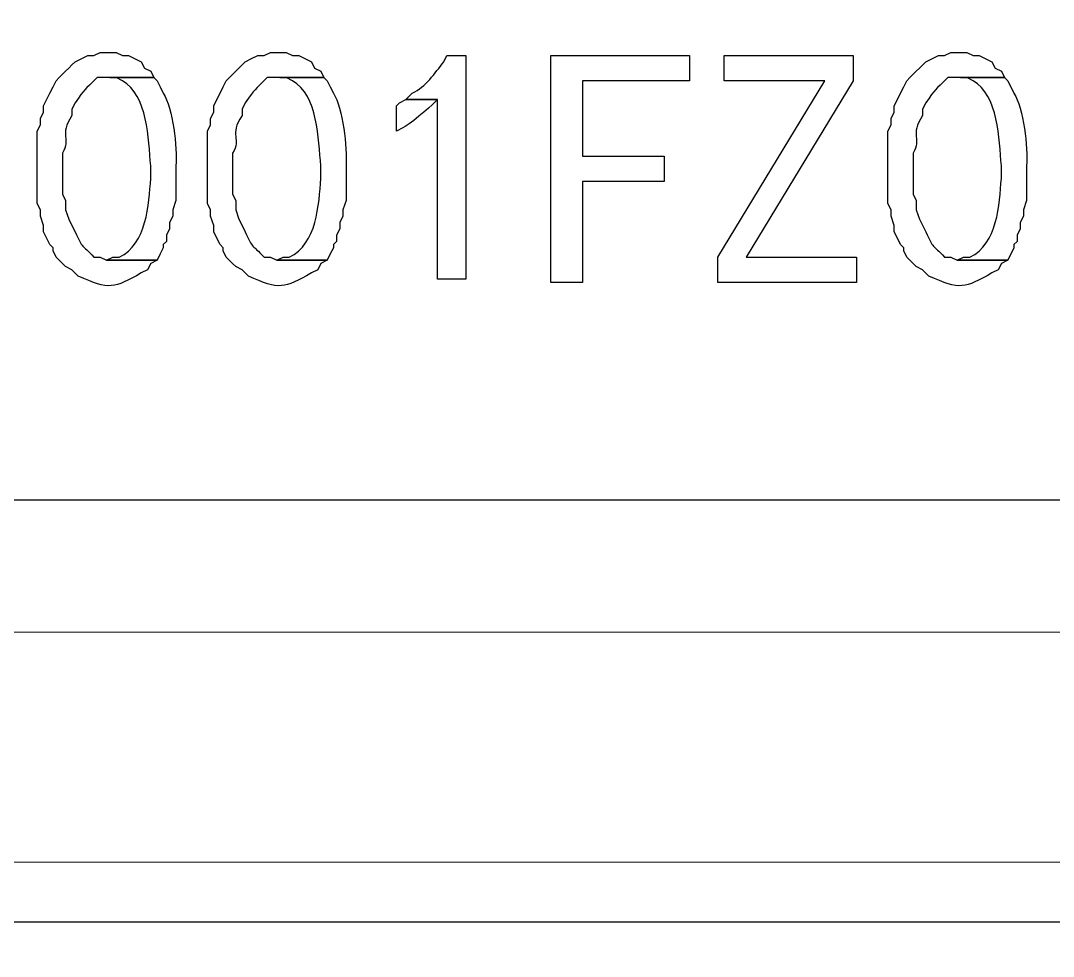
# Model space of a CAD drawing. Header units: centimetres. Extents: x -20.7 to 20.7, y -14.5 to 14.5.
# Drawn here: x -12.527 to -11.833, y 2.439 to 3.068 of the extents above; entities that cross this region are included whole.
import ezdxf

# ---------------------------------------------------------------- set-up
doc = ezdxf.new("R2010")
doc.units = ezdxf.units.CM
doc.header["$MEASUREMENT"] = 0
doc.layers.add('layer 1', color=7, linetype='Continuous')

msp = doc.modelspace()

# ---------------------------------------------------------------- linework, layer by layer
at = {"layer": 'layer 1', "lineweight": 9}
msp.add_open_spline([(19.88612, 13.89874), (19.88612, 13.89874), (-20.11465, 13.89874), (-20.11465, 13.89874), (-20.11465, 13.89874), (-20.11465, 13.89874), (-20.11465, -13.80208), (-20.11465, -13.80208)], degree=3, knots=[0, 0, 0, 0, 0.333333, 0.333333, 0.333333, 0.333333, 1, 1, 1, 1], dxfattribs=at)
at = {"layer": 'layer 1', "lineweight": 20}
msp.add_open_spline([(-8.55553, 0.01129), (-8.55553, 0.01129), (-8.57247, 0.51082), (-8.57247, 0.51082), (-8.57247, 0.51082), (-8.57247, 0.51082), (-12.1708, 0.51082), (-12.1708, 0.51082), (-12.1708, 0.51082), (-12.1708, 0.51082), (-12.1835, 0.01129), (-12.1835, 0.01129), (-12.1835, 0.01129), (-12.1835, 0.01129), (-14.84415, 0.01129), (-14.84415, 0.01129), (-14.84415, 0.01129), (-14.84415, 0.01129), (-14.88225, 2.36079), (-14.88225, 2.36079), (-14.88225, 2.36079), (-14.88225, 2.36079), (-14.86955, 3.21169), (-14.86955, 3.21169), (-14.86955, 3.21169), (-14.86955, 3.21169), (-13.83238, 3.21169), (-13.83238, 3.21169), (-13.83238, 3.21169), (-13.83238, 3.21169), (-13.78793, 5.86176), (-13.78793, 5.86176), (-13.78793, 5.86176), (-13.78793, 5.86176), (-12.63223, 5.86176), (-12.63223, 5.86176), (-12.63223, 5.86176), (-12.63223, 5.86176), (-12.6026, 7.76252), (-12.6026, 7.76252), (-12.6026, 7.76252), (-12.6026, 7.76252), (-8.16395, 7.76252), (-8.16395, 7.76252), (-8.16395, 7.76252), (-8.16395, 7.76252), (-8.1322, 5.86176), (-8.1322, 5.86176), (-8.1322, 5.86176), (-8.1322, 5.86176), (-6.97862, 5.86176), (-6.97862, 5.86176), (-6.97862, 5.86176), (-6.97862, 5.86176), (-6.93417, 3.21169), (-6.93417, 3.21169), (-6.93417, 3.21169), (-6.93417, 3.21169), (-5.897, 3.21169), (-5.897, 3.21169), (-5.897, 3.21169), (-5.897, 3.21169), (-5.88218, 2.36079), (-5.88218, 2.36079), (-5.88218, 2.36079), (-5.88218, 2.36079), (-5.9224, 0.01129), (-5.9224, 0.01129), (-5.9224, 0.01129), (-5.9224, 0.01129), (-8.55553, 0.01129), (-8.55553, 0.01129)], degree=3, knots=[0, 0, 0, 0, 0.052632, 0.052632, 0.052632, 0.052632, 0.105263, 0.105263, 0.105263, 0.105263, 0.157895, 0.157895, 0.157895, 0.157895, 0.210526, 0.210526, 0.210526, 0.210526, 0.263158, 0.263158, 0.263158, 0.263158, 0.315789, 0.315789, 0.315789, 0.315789, 0.368421, 0.368421, 0.368421, 0.368421, 0.421053, 0.421053, 0.421053, 0.421053, 0.473684, 0.473684, 0.473684, 0.473684, 0.526316, 0.526316, 0.526316, 0.526316, 0.578947, 0.578947, 0.578947, 0.578947, 0.631579, 0.631579, 0.631579, 0.631579, 0.684211, 0.684211, 0.684211, 0.684211, 0.736842, 0.736842, 0.736842, 0.736842, 0.789474, 0.789474, 0.789474, 0.789474, 0.842105, 0.842105, 0.842105, 0.842105, 0.894737, 0.894737, 0.894737, 0.894737, 1, 1, 1, 1], dxfattribs=at)
at = {"layer": 'layer 1', "lineweight": 25}
for points in [[(-13.18257, 5.63951), (-13.18257, 5.63951), (-7.58398, 5.63951), (-7.58398, 5.63951), (-7.58398, 5.63951), (-7.58398, 5.63951), (-7.58398, 2.46239), (-7.58398, 2.46239)], [(-7.66653, 4.10069), (-7.66653, 4.10069), (-13.10002, 4.10069), (-13.10002, 4.10069), (-13.10002, 4.10069), (-13.10002, 4.10069), (-13.10002, 2.74602), (-13.10002, 2.74602)]]:
    msp.add_open_spline(points, degree=3, knots=[0, 0, 0, 0, 0.333333, 0.333333, 0.333333, 0.333333, 1, 1, 1, 1], dxfattribs=at)
at = {"layer": 'layer 1'}
for points, knots in [([(-12.46713, 3.04659), (-12.46713, 3.04659), (-12.47348, 3.04659), (-12.47348, 3.04659), (-12.47348, 3.04659), (-12.47348, 3.04659), (-12.47772, 3.04447), (-12.47772, 3.04447), (-12.47772, 3.04447), (-12.47772, 3.04447), (-12.48195, 3.04447), (-12.48195, 3.04447), (-12.48195, 3.04447), (-12.48195, 3.04447), (-12.49042, 3.04024), (-12.49042, 3.04024), (-12.49042, 3.04024), (-12.49042, 3.04024), (-12.49253, 3.03812), (-12.49253, 3.03812), (-12.49253, 3.03812), (-12.49253, 3.03812), (-12.49465, 3.03601), (-12.49465, 3.03601), (-12.49465, 3.03601), (-12.49465, 3.03601), (-12.49677, 3.03389), (-12.49677, 3.03389), (-12.49677, 3.03389), (-12.49677, 3.03389), (-12.501, 3.02966), (-12.501, 3.02966), (-12.501, 3.02966), (-12.501, 3.02966), (-12.50312, 3.02754), (-12.50312, 3.02754), (-12.50312, 3.02754), (-12.50312, 3.02754), (-12.50523, 3.02331), (-12.50523, 3.02331), (-12.50523, 3.02331), (-12.50523, 3.02331), (-12.50735, 3.01907), (-12.50735, 3.01907), (-12.50735, 3.01907), (-12.50735, 3.01907), (-12.51158, 3.01061), (-12.51158, 3.01061), (-12.51158, 3.01061), (-12.51158, 3.01061), (-12.51158, 3.00637), (-12.51158, 3.00637), (-12.51158, 3.00637), (-12.51158, 3.00637), (-12.5137, 3.00214), (-12.5137, 3.00214), (-12.5137, 3.00214), (-12.5137, 3.00214), (-12.5137, 2.99791), (-12.5137, 2.99791), (-12.5137, 2.99791), (-12.5137, 2.99791), (-12.51582, 2.99367), (-12.51582, 2.99367), (-12.51582, 2.99367), (-12.51582, 2.99367), (-12.51582, 2.94499), (-12.51582, 2.94499), (-12.51582, 2.94499), (-12.51582, 2.94499), (-12.5137, 2.94076), (-12.5137, 2.94076), (-12.5137, 2.94076), (-12.5137, 2.94076), (-12.5137, 2.93652), (-12.5137, 2.93652), (-12.5137, 2.93652), (-12.5137, 2.93652), (-12.51158, 2.93017), (-12.51158, 2.93017), (-12.51158, 2.93017), (-12.51158, 2.93017), (-12.51158, 2.92594), (-12.51158, 2.92594), (-12.51158, 2.92594), (-12.51158, 2.92594), (-12.50735, 2.91747), (-12.50735, 2.91747), (-12.50735, 2.91747), (-12.50735, 2.91747), (-12.50523, 2.91536), (-12.50523, 2.91536), (-12.50523, 2.91536), (-12.50523, 2.91536), (-12.50523, 2.91324), (-12.50523, 2.91324), (-12.50523, 2.91324), (-12.50523, 2.91324), (-12.50312, 2.90901), (-12.50312, 2.90901), (-12.50312, 2.90901), (-12.50312, 2.90901), (-12.49888, 2.90477), (-12.49888, 2.90477), (-12.49888, 2.90477), (-12.49888, 2.90477), (-12.49677, 2.90266), (-12.49677, 2.90266), (-12.49677, 2.90266), (-12.49677, 2.90266), (-12.49253, 2.90054), (-12.49253, 2.90054), (-12.49253, 2.90054), (-12.49253, 2.90054), (-12.4883, 2.89631), (-12.4883, 2.89631), (-12.4883, 2.89631), (-12.4672, 2.88678), (-12.46445, 2.88791), (-12.44597, 2.89842), (-12.44597, 2.89842), (-12.44597, 2.89842), (-12.44173, 2.90054), (-12.44173, 2.90054), (-12.44173, 2.90054), (-12.44173, 2.90054), (-12.43962, 2.90477), (-12.43962, 2.90477), (-12.43962, 2.90477), (-12.43962, 2.90477), (-12.43538, 2.90689), (-12.43538, 2.90689), (-12.43538, 2.90689), (-12.43538, 2.90689), (-12.46925, 2.90689), (-12.46925, 2.90689), (-12.46925, 2.90689), (-12.46925, 2.90689), (-12.47348, 2.90901), (-12.47348, 2.90901), (-12.47348, 2.90901), (-12.47348, 2.90901), (-12.47772, 2.90901), (-12.47772, 2.90901), (-12.47772, 2.90901), (-12.48625, 2.91807), (-12.48495, 2.91409), (-12.49042, 2.92594), (-12.49042, 2.92594), (-12.49042, 2.92594), (-12.49253, 2.93017), (-12.49253, 2.93017), (-12.49253, 2.93017), (-12.49253, 2.93017), (-12.49465, 2.93441), (-12.49465, 2.93441), (-12.49465, 2.93441), (-12.49465, 2.93441), (-12.49677, 2.94076), (-12.49677, 2.94076), (-12.49677, 2.94076), (-12.49677, 2.94076), (-12.49677, 2.94711), (-12.49677, 2.94711), (-12.49677, 2.94711), (-12.49677, 2.94711), (-12.49888, 2.95134), (-12.49888, 2.95134), (-12.49888, 2.95134), (-12.49888, 2.95134), (-12.49888, 2.97886), (-12.49888, 2.97886), (-12.49888, 2.97886), (-12.49278, 2.98873), (-12.5016, 2.99036), (-12.49253, 3.00426), (-12.49253, 3.00426), (-12.49253, 3.00426), (-12.49253, 3.00849), (-12.49253, 3.00849), (-12.49253, 3.00849), (-12.49253, 3.00849), (-12.49042, 3.01272), (-12.49042, 3.01272), (-12.49042, 3.01272), (-12.4835, 3.02242), (-12.48467, 3.02073), (-12.4756, 3.02966), (-12.4756, 3.02966), (-12.4756, 3.02966), (-12.4375, 3.02966), (-12.4375, 3.02966), (-12.4375, 3.02966), (-12.4375, 3.02966), (-12.43962, 3.03389), (-12.43962, 3.03389), (-12.43962, 3.03389), (-12.43962, 3.03389), (-12.44385, 3.03601), (-12.44385, 3.03601), (-12.44385, 3.03601), (-12.44385, 3.03601), (-12.44597, 3.04024), (-12.44597, 3.04024), (-12.44597, 3.04024), (-12.44597, 3.04024), (-12.45443, 3.04447), (-12.45443, 3.04447), (-12.45443, 3.04447), (-12.45443, 3.04447), (-12.45867, 3.04447), (-12.45867, 3.04447), (-12.45867, 3.04447), (-12.45867, 3.04447), (-12.4629, 3.04659), (-12.4629, 3.04659), (-12.4629, 3.04659), (-12.4629, 3.04659), (-12.46713, 3.04659), (-12.46713, 3.04659)], [0, 0, 0, 0, 0.017857, 0.017857, 0.017857, 0.017857, 0.035714, 0.035714, 0.035714, 0.035714, 0.053571, 0.053571, 0.053571, 0.053571, 0.071429, 0.071429, 0.071429, 0.071429, 0.089286, 0.089286, 0.089286, 0.089286, 0.107143, 0.107143, 0.107143, 0.107143, 0.125, 0.125, 0.125, 0.125, 0.142857, 0.142857, 0.142857, 0.142857, 0.160714, 0.160714, 0.160714, 0.160714, 0.178571, 0.178571, 0.178571, 0.178571, 0.196429, 0.196429, 0.196429, 0.196429, 0.214286, 0.214286, 0.214286, 0.214286, 0.232143, 0.232143, 0.232143, 0.232143, 0.25, 0.25, 0.25, 0.25, 0.267857, 0.267857, 0.267857, 0.267857, 0.285714, 0.285714, 0.285714, 0.285714, 0.303571, 0.303571, 0.303571, 0.303571, 0.321429, 0.321429, 0.321429, 0.321429, 0.339286, 0.339286, 0.339286, 0.339286, 0.357143, 0.357143, 0.357143, 0.357143, 0.375, 0.375, 0.375, 0.375, 0.392857, 0.392857, 0.392857, 0.392857, 0.410714, 0.410714, 0.410714, 0.410714, 0.428571, 0.428571, 0.428571, 0.428571, 0.446429, 0.446429, 0.446429, 0.446429, 0.464286, 0.464286, 0.464286, 0.464286, 0.482143, 0.482143, 0.482143, 0.482143, 0.5, 0.5, 0.5, 0.5, 0.517857, 0.517857, 0.517857, 0.517857, 0.535714, 0.535714, 0.535714, 0.535714, 0.553571, 0.553571, 0.553571, 0.553571, 0.571429, 0.571429, 0.571429, 0.571429, 0.589286, 0.589286, 0.589286, 0.589286, 0.607143, 0.607143, 0.607143, 0.607143, 0.625, 0.625, 0.625, 0.625, 0.642857, 0.642857, 0.642857, 0.642857, 0.660714, 0.660714, 0.660714, 0.660714, 0.678571, 0.678571, 0.678571, 0.678571, 0.696429, 0.696429, 0.696429, 0.696429, 0.714286, 0.714286, 0.714286, 0.714286, 0.732143, 0.732143, 0.732143, 0.732143, 0.75, 0.75, 0.75, 0.75, 0.767857, 0.767857, 0.767857, 0.767857, 0.785714, 0.785714, 0.785714, 0.785714, 0.803571, 0.803571, 0.803571, 0.803571, 0.821429, 0.821429, 0.821429, 0.821429, 0.839286, 0.839286, 0.839286, 0.839286, 0.857143, 0.857143, 0.857143, 0.857143, 0.875, 0.875, 0.875, 0.875, 0.892857, 0.892857, 0.892857, 0.892857, 0.910714, 0.910714, 0.910714, 0.910714, 0.928571, 0.928571, 0.928571, 0.928571, 0.946429, 0.946429, 0.946429, 0.946429, 0.964286, 0.964286, 0.964286, 0.964286, 1, 1, 1, 1]), ([(-12.35283, 3.04659), (-12.35283, 3.04659), (-12.35918, 3.04659), (-12.35918, 3.04659), (-12.35918, 3.04659), (-12.35918, 3.04659), (-12.36342, 3.04447), (-12.36342, 3.04447), (-12.36342, 3.04447), (-12.36342, 3.04447), (-12.36765, 3.04447), (-12.36765, 3.04447), (-12.36765, 3.04447), (-12.36765, 3.04447), (-12.37188, 3.04236), (-12.37188, 3.04236), (-12.37188, 3.04236), (-12.37188, 3.04236), (-12.37612, 3.04024), (-12.37612, 3.04024), (-12.37612, 3.04024), (-12.37612, 3.04024), (-12.37823, 3.03812), (-12.37823, 3.03812), (-12.37823, 3.03812), (-12.37823, 3.03812), (-12.38035, 3.03601), (-12.38035, 3.03601), (-12.38035, 3.03601), (-12.38035, 3.03601), (-12.38247, 3.03389), (-12.38247, 3.03389), (-12.38247, 3.03389), (-12.38247, 3.03389), (-12.3867, 3.02966), (-12.3867, 3.02966), (-12.3867, 3.02966), (-12.3867, 3.02966), (-12.38882, 3.02754), (-12.38882, 3.02754), (-12.38882, 3.02754), (-12.38882, 3.02754), (-12.39093, 3.02331), (-12.39093, 3.02331), (-12.39093, 3.02331), (-12.39093, 3.02331), (-12.39305, 3.01907), (-12.39305, 3.01907), (-12.39305, 3.01907), (-12.39305, 3.01907), (-12.39517, 3.01484), (-12.39517, 3.01484), (-12.39517, 3.01484), (-12.39517, 3.01484), (-12.39728, 3.01061), (-12.39728, 3.01061), (-12.39728, 3.01061), (-12.39728, 3.01061), (-12.39728, 3.00637), (-12.39728, 3.00637), (-12.39728, 3.00637), (-12.39728, 3.00637), (-12.3994, 3.00214), (-12.3994, 3.00214), (-12.3994, 3.00214), (-12.3994, 3.00214), (-12.3994, 2.99791), (-12.3994, 2.99791), (-12.3994, 2.99791), (-12.3994, 2.99791), (-12.40152, 2.99367), (-12.40152, 2.99367), (-12.40152, 2.99367), (-12.40152, 2.99367), (-12.40152, 2.94499), (-12.40152, 2.94499), (-12.40152, 2.94499), (-12.40152, 2.94499), (-12.3994, 2.94076), (-12.3994, 2.94076), (-12.3994, 2.94076), (-12.3994, 2.94076), (-12.3994, 2.93652), (-12.3994, 2.93652), (-12.3994, 2.93652), (-12.3994, 2.93652), (-12.39728, 2.93017), (-12.39728, 2.93017), (-12.39728, 2.93017), (-12.39728, 2.93017), (-12.39728, 2.92594), (-12.39728, 2.92594), (-12.39728, 2.92594), (-12.39728, 2.92594), (-12.39517, 2.92171), (-12.39517, 2.92171), (-12.39517, 2.92171), (-12.39517, 2.92171), (-12.39305, 2.91747), (-12.39305, 2.91747), (-12.39305, 2.91747), (-12.39305, 2.91747), (-12.39093, 2.91536), (-12.39093, 2.91536), (-12.39093, 2.91536), (-12.39093, 2.91536), (-12.39093, 2.91324), (-12.39093, 2.91324), (-12.39093, 2.91324), (-12.39093, 2.91324), (-12.38882, 2.90901), (-12.38882, 2.90901), (-12.38882, 2.90901), (-12.38882, 2.90901), (-12.38458, 2.90477), (-12.38458, 2.90477), (-12.38458, 2.90477), (-12.38458, 2.90477), (-12.38247, 2.90266), (-12.38247, 2.90266), (-12.38247, 2.90266), (-12.38247, 2.90266), (-12.37823, 2.90054), (-12.37823, 2.90054), (-12.37823, 2.90054), (-12.37823, 2.90054), (-12.374, 2.89631), (-12.374, 2.89631), (-12.374, 2.89631), (-12.3529, 2.88678), (-12.35015, 2.88791), (-12.33167, 2.89842), (-12.33167, 2.89842), (-12.33167, 2.89842), (-12.32743, 2.90054), (-12.32743, 2.90054), (-12.32743, 2.90054), (-12.32743, 2.90054), (-12.32532, 2.90477), (-12.32532, 2.90477), (-12.32532, 2.90477), (-12.32532, 2.90477), (-12.32108, 2.90689), (-12.32108, 2.90689), (-12.32108, 2.90689), (-12.32108, 2.90689), (-12.35495, 2.90689), (-12.35495, 2.90689), (-12.35495, 2.90689), (-12.35495, 2.90689), (-12.35918, 2.90901), (-12.35918, 2.90901), (-12.35918, 2.90901), (-12.35918, 2.90901), (-12.36342, 2.90901), (-12.36342, 2.90901), (-12.36342, 2.90901), (-12.37195, 2.91804), (-12.37065, 2.91409), (-12.37612, 2.92594), (-12.37612, 2.92594), (-12.37612, 2.92594), (-12.37823, 2.93017), (-12.37823, 2.93017), (-12.37823, 2.93017), (-12.37823, 2.93017), (-12.38035, 2.93441), (-12.38035, 2.93441), (-12.38035, 2.93441), (-12.38035, 2.93441), (-12.38247, 2.94076), (-12.38247, 2.94076), (-12.38247, 2.94076), (-12.38247, 2.94076), (-12.38247, 2.94711), (-12.38247, 2.94711), (-12.38247, 2.94711), (-12.38247, 2.94711), (-12.38458, 2.95134), (-12.38458, 2.95134), (-12.38458, 2.95134), (-12.38458, 2.95134), (-12.38458, 2.97886), (-12.38458, 2.97886), (-12.38458, 2.97886), (-12.37848, 2.98873), (-12.3873, 2.99036), (-12.37823, 3.00426), (-12.37823, 3.00426), (-12.37823, 3.00426), (-12.37823, 3.00849), (-12.37823, 3.00849), (-12.37823, 3.00849), (-12.37823, 3.00849), (-12.37612, 3.01272), (-12.37612, 3.01272), (-12.37612, 3.01272), (-12.3692, 3.02242), (-12.37037, 3.02073), (-12.3613, 3.02966), (-12.3613, 3.02966), (-12.3613, 3.02966), (-12.3232, 3.02966), (-12.3232, 3.02966), (-12.3232, 3.02966), (-12.3232, 3.02966), (-12.32532, 3.03389), (-12.32532, 3.03389), (-12.32532, 3.03389), (-12.32532, 3.03389), (-12.32955, 3.03601), (-12.32955, 3.03601), (-12.32955, 3.03601), (-12.32955, 3.03601), (-12.33167, 3.04024), (-12.33167, 3.04024), (-12.33167, 3.04024), (-12.33167, 3.04024), (-12.34013, 3.04447), (-12.34013, 3.04447), (-12.34013, 3.04447), (-12.34013, 3.04447), (-12.34437, 3.04447), (-12.34437, 3.04447), (-12.34437, 3.04447), (-12.34437, 3.04447), (-12.3486, 3.04659), (-12.3486, 3.04659), (-12.3486, 3.04659), (-12.3486, 3.04659), (-12.35283, 3.04659), (-12.35283, 3.04659)], [0, 0, 0, 0, 0.016949, 0.016949, 0.016949, 0.016949, 0.033898, 0.033898, 0.033898, 0.033898, 0.050847, 0.050847, 0.050847, 0.050847, 0.067797, 0.067797, 0.067797, 0.067797, 0.084746, 0.084746, 0.084746, 0.084746, 0.101695, 0.101695, 0.101695, 0.101695, 0.118644, 0.118644, 0.118644, 0.118644, 0.135593, 0.135593, 0.135593, 0.135593, 0.152542, 0.152542, 0.152542, 0.152542, 0.169492, 0.169492, 0.169492, 0.169492, 0.186441, 0.186441, 0.186441, 0.186441, 0.20339, 0.20339, 0.20339, 0.20339, 0.220339, 0.220339, 0.220339, 0.220339, 0.237288, 0.237288, 0.237288, 0.237288, 0.254237, 0.254237, 0.254237, 0.254237, 0.271186, 0.271186, 0.271186, 0.271186, 0.288136, 0.288136, 0.288136, 0.288136, 0.305085, 0.305085, 0.305085, 0.305085, 0.322034, 0.322034, 0.322034, 0.322034, 0.338983, 0.338983, 0.338983, 0.338983, 0.355932, 0.355932, 0.355932, 0.355932, 0.372881, 0.372881, 0.372881, 0.372881, 0.389831, 0.389831, 0.389831, 0.389831, 0.40678, 0.40678, 0.40678, 0.40678, 0.423729, 0.423729, 0.423729, 0.423729, 0.440678, 0.440678, 0.440678, 0.440678, 0.457627, 0.457627, 0.457627, 0.457627, 0.474576, 0.474576, 0.474576, 0.474576, 0.491525, 0.491525, 0.491525, 0.491525, 0.508475, 0.508475, 0.508475, 0.508475, 0.525424, 0.525424, 0.525424, 0.525424, 0.542373, 0.542373, 0.542373, 0.542373, 0.559322, 0.559322, 0.559322, 0.559322, 0.576271, 0.576271, 0.576271, 0.576271, 0.59322, 0.59322, 0.59322, 0.59322, 0.610169, 0.610169, 0.610169, 0.610169, 0.627119, 0.627119, 0.627119, 0.627119, 0.644068, 0.644068, 0.644068, 0.644068, 0.661017, 0.661017, 0.661017, 0.661017, 0.677966, 0.677966, 0.677966, 0.677966, 0.694915, 0.694915, 0.694915, 0.694915, 0.711864, 0.711864, 0.711864, 0.711864, 0.728814, 0.728814, 0.728814, 0.728814, 0.745763, 0.745763, 0.745763, 0.745763, 0.762712, 0.762712, 0.762712, 0.762712, 0.779661, 0.779661, 0.779661, 0.779661, 0.79661, 0.79661, 0.79661, 0.79661, 0.813559, 0.813559, 0.813559, 0.813559, 0.830508, 0.830508, 0.830508, 0.830508, 0.847458, 0.847458, 0.847458, 0.847458, 0.864407, 0.864407, 0.864407, 0.864407, 0.881356, 0.881356, 0.881356, 0.881356, 0.898305, 0.898305, 0.898305, 0.898305, 0.915254, 0.915254, 0.915254, 0.915254, 0.932203, 0.932203, 0.932203, 0.932203, 0.949153, 0.949153, 0.949153, 0.949153, 0.966102, 0.966102, 0.966102, 0.966102, 1, 1, 1, 1]), ([(-11.89563, 3.04659), (-11.89563, 3.04659), (-11.90198, 3.04659), (-11.90198, 3.04659), (-11.90198, 3.04659), (-11.90198, 3.04659), (-11.90622, 3.04447), (-11.90622, 3.04447), (-11.90622, 3.04447), (-11.90622, 3.04447), (-11.91045, 3.04447), (-11.91045, 3.04447), (-11.91045, 3.04447), (-11.91045, 3.04447), (-11.91892, 3.04024), (-11.91892, 3.04024), (-11.91892, 3.04024), (-11.91892, 3.04024), (-11.9295, 3.02966), (-11.9295, 3.02966), (-11.9295, 3.02966), (-11.9295, 3.02966), (-11.93162, 3.02754), (-11.93162, 3.02754), (-11.93162, 3.02754), (-11.93162, 3.02754), (-11.93373, 3.02331), (-11.93373, 3.02331), (-11.93373, 3.02331), (-11.93373, 3.02331), (-11.93585, 3.01907), (-11.93585, 3.01907), (-11.93585, 3.01907), (-11.93585, 3.01907), (-11.93797, 3.01484), (-11.93797, 3.01484), (-11.93797, 3.01484), (-11.93797, 3.01484), (-11.94008, 3.01061), (-11.94008, 3.01061), (-11.94008, 3.01061), (-11.94008, 3.01061), (-11.94008, 3.00637), (-11.94008, 3.00637), (-11.94008, 3.00637), (-11.94008, 3.00637), (-11.9422, 3.00214), (-11.9422, 3.00214), (-11.9422, 3.00214), (-11.9422, 3.00214), (-11.9422, 2.99791), (-11.9422, 2.99791), (-11.9422, 2.99791), (-11.9422, 2.99791), (-11.94432, 2.99367), (-11.94432, 2.99367), (-11.94432, 2.99367), (-11.94432, 2.99367), (-11.94432, 2.94499), (-11.94432, 2.94499), (-11.94432, 2.94499), (-11.94432, 2.94499), (-11.9422, 2.94076), (-11.9422, 2.94076), (-11.9422, 2.94076), (-11.9422, 2.94076), (-11.9422, 2.93652), (-11.9422, 2.93652), (-11.9422, 2.93652), (-11.9422, 2.93652), (-11.94008, 2.93017), (-11.94008, 2.93017), (-11.94008, 2.93017), (-11.94008, 2.93017), (-11.94008, 2.92594), (-11.94008, 2.92594), (-11.94008, 2.92594), (-11.94008, 2.92594), (-11.93797, 2.92171), (-11.93797, 2.92171), (-11.93797, 2.92171), (-11.93797, 2.92171), (-11.93585, 2.91747), (-11.93585, 2.91747), (-11.93585, 2.91747), (-11.93585, 2.91747), (-11.93373, 2.91536), (-11.93373, 2.91536), (-11.93373, 2.91536), (-11.93373, 2.91536), (-11.93373, 2.91324), (-11.93373, 2.91324), (-11.93373, 2.91324), (-11.93373, 2.91324), (-11.93162, 2.90901), (-11.93162, 2.90901), (-11.93162, 2.90901), (-11.93162, 2.90901), (-11.92738, 2.90477), (-11.92738, 2.90477), (-11.92738, 2.90477), (-11.92738, 2.90477), (-11.92527, 2.90266), (-11.92527, 2.90266), (-11.92527, 2.90266), (-11.92527, 2.90266), (-11.92103, 2.90054), (-11.92103, 2.90054), (-11.92103, 2.90054), (-11.92103, 2.90054), (-11.9168, 2.89631), (-11.9168, 2.89631), (-11.9168, 2.89631), (-11.8957, 2.88678), (-11.89295, 2.88791), (-11.87447, 2.89842), (-11.87447, 2.89842), (-11.87447, 2.89842), (-11.87023, 2.90054), (-11.87023, 2.90054), (-11.87023, 2.90054), (-11.87023, 2.90054), (-11.86812, 2.90477), (-11.86812, 2.90477), (-11.86812, 2.90477), (-11.86812, 2.90477), (-11.86388, 2.90689), (-11.86388, 2.90689), (-11.86388, 2.90689), (-11.86388, 2.90689), (-11.89775, 2.90689), (-11.89775, 2.90689), (-11.89775, 2.90689), (-11.89775, 2.90689), (-11.90198, 2.90901), (-11.90198, 2.90901), (-11.90198, 2.90901), (-11.90198, 2.90901), (-11.90622, 2.90901), (-11.90622, 2.90901), (-11.90622, 2.90901), (-11.91475, 2.91804), (-11.91345, 2.91412), (-11.91892, 2.92594), (-11.91892, 2.92594), (-11.91892, 2.92594), (-11.92315, 2.93441), (-11.92315, 2.93441), (-11.92315, 2.93441), (-11.92315, 2.93441), (-11.92527, 2.94076), (-11.92527, 2.94076), (-11.92527, 2.94076), (-11.92527, 2.94076), (-11.92527, 2.94711), (-11.92527, 2.94711), (-11.92527, 2.94711), (-11.92527, 2.94711), (-11.92738, 2.95134), (-11.92738, 2.95134), (-11.92738, 2.95134), (-11.92738, 2.95134), (-11.92738, 2.97886), (-11.92738, 2.97886), (-11.92738, 2.97886), (-11.92128, 2.98873), (-11.9301, 2.99036), (-11.92103, 3.00426), (-11.92103, 3.00426), (-11.92103, 3.00426), (-11.92103, 3.00849), (-11.92103, 3.00849), (-11.92103, 3.00849), (-11.92103, 3.00849), (-11.91892, 3.01272), (-11.91892, 3.01272), (-11.91892, 3.01272), (-11.912, 3.02242), (-11.91317, 3.02073), (-11.9041, 3.02966), (-11.9041, 3.02966), (-11.9041, 3.02966), (-11.866, 3.02966), (-11.866, 3.02966), (-11.866, 3.02966), (-11.866, 3.02966), (-11.86812, 3.03389), (-11.86812, 3.03389), (-11.86812, 3.03389), (-11.86812, 3.03389), (-11.87235, 3.03601), (-11.87235, 3.03601), (-11.87235, 3.03601), (-11.87235, 3.03601), (-11.87447, 3.04024), (-11.87447, 3.04024), (-11.87447, 3.04024), (-11.87447, 3.04024), (-11.88293, 3.04447), (-11.88293, 3.04447), (-11.88293, 3.04447), (-11.88293, 3.04447), (-11.88717, 3.04447), (-11.88717, 3.04447), (-11.88717, 3.04447), (-11.88717, 3.04447), (-11.8914, 3.04659), (-11.8914, 3.04659), (-11.8914, 3.04659), (-11.8914, 3.04659), (-11.89563, 3.04659), (-11.89563, 3.04659)], [0, 0, 0, 0, 0.018519, 0.018519, 0.018519, 0.018519, 0.037037, 0.037037, 0.037037, 0.037037, 0.055556, 0.055556, 0.055556, 0.055556, 0.074074, 0.074074, 0.074074, 0.074074, 0.092593, 0.092593, 0.092593, 0.092593, 0.111111, 0.111111, 0.111111, 0.111111, 0.12963, 0.12963, 0.12963, 0.12963, 0.148148, 0.148148, 0.148148, 0.148148, 0.166667, 0.166667, 0.166667, 0.166667, 0.185185, 0.185185, 0.185185, 0.185185, 0.203704, 0.203704, 0.203704, 0.203704, 0.222222, 0.222222, 0.222222, 0.222222, 0.240741, 0.240741, 0.240741, 0.240741, 0.259259, 0.259259, 0.259259, 0.259259, 0.277778, 0.277778, 0.277778, 0.277778, 0.296296, 0.296296, 0.296296, 0.296296, 0.314815, 0.314815, 0.314815, 0.314815, 0.333333, 0.333333, 0.333333, 0.333333, 0.351852, 0.351852, 0.351852, 0.351852, 0.37037, 0.37037, 0.37037, 0.37037, 0.388889, 0.388889, 0.388889, 0.388889, 0.407407, 0.407407, 0.407407, 0.407407, 0.425926, 0.425926, 0.425926, 0.425926, 0.444444, 0.444444, 0.444444, 0.444444, 0.462963, 0.462963, 0.462963, 0.462963, 0.481481, 0.481481, 0.481481, 0.481481, 0.5, 0.5, 0.5, 0.5, 0.518519, 0.518519, 0.518519, 0.518519, 0.537037, 0.537037, 0.537037, 0.537037, 0.555556, 0.555556, 0.555556, 0.555556, 0.574074, 0.574074, 0.574074, 0.574074, 0.592593, 0.592593, 0.592593, 0.592593, 0.611111, 0.611111, 0.611111, 0.611111, 0.62963, 0.62963, 0.62963, 0.62963, 0.648148, 0.648148, 0.648148, 0.648148, 0.666667, 0.666667, 0.666667, 0.666667, 0.685185, 0.685185, 0.685185, 0.685185, 0.703704, 0.703704, 0.703704, 0.703704, 0.722222, 0.722222, 0.722222, 0.722222, 0.740741, 0.740741, 0.740741, 0.740741, 0.759259, 0.759259, 0.759259, 0.759259, 0.777778, 0.777778, 0.777778, 0.777778, 0.796296, 0.796296, 0.796296, 0.796296, 0.814815, 0.814815, 0.814815, 0.814815, 0.833333, 0.833333, 0.833333, 0.833333, 0.851852, 0.851852, 0.851852, 0.851852, 0.87037, 0.87037, 0.87037, 0.87037, 0.888889, 0.888889, 0.888889, 0.888889, 0.907407, 0.907407, 0.907407, 0.907407, 0.925926, 0.925926, 0.925926, 0.925926, 0.944444, 0.944444, 0.944444, 0.944444, 0.962963, 0.962963, 0.962963, 0.962963, 1, 1, 1, 1]), ([(-12.22795, 3.04447), (-12.22795, 3.04447), (-12.24065, 3.04447), (-12.24065, 3.04447), (-12.24065, 3.04447), (-12.24065, 3.04447), (-12.24277, 3.04024), (-12.24277, 3.04024), (-12.24277, 3.04024), (-12.24869, 3.03262), (-12.25487, 3.02348), (-12.26393, 3.01907), (-12.26393, 3.01907), (-12.26393, 3.01907), (-12.26817, 3.01484), (-12.26817, 3.01484), (-12.26817, 3.01484), (-12.26817, 3.01484), (-12.247, 3.01484), (-12.247, 3.01484), (-12.247, 3.01484), (-12.247, 3.01484), (-12.247, 2.89419), (-12.247, 2.89419), (-12.247, 2.89419), (-12.247, 2.89419), (-12.22795, 2.89419), (-12.22795, 2.89419), (-12.22795, 2.89419), (-12.22795, 2.89419), (-12.22795, 3.04447), (-12.22795, 3.04447)], [0, 0, 0, 0, 0.111111, 0.111111, 0.111111, 0.111111, 0.222222, 0.222222, 0.222222, 0.222222, 0.333333, 0.333333, 0.333333, 0.333333, 0.444444, 0.444444, 0.444444, 0.444444, 0.555556, 0.555556, 0.555556, 0.555556, 0.666667, 0.666667, 0.666667, 0.666667, 0.777778, 0.777778, 0.777778, 0.777778, 1, 1, 1, 1]), ([(-12.07767, 3.04447), (-12.07767, 3.04447), (-12.1708, 3.04447), (-12.1708, 3.04447), (-12.1708, 3.04447), (-12.1708, 3.04447), (-12.1708, 2.89207), (-12.1708, 2.89207), (-12.1708, 2.89207), (-12.1708, 2.89207), (-12.14963, 2.89207), (-12.14963, 2.89207), (-12.14963, 2.89207), (-12.14963, 2.89207), (-12.14963, 2.95981), (-12.14963, 2.95981), (-12.14963, 2.95981), (-12.14963, 2.95981), (-12.0946, 2.95981), (-12.0946, 2.95981), (-12.0946, 2.95981), (-12.0946, 2.95981), (-12.0946, 2.97674), (-12.0946, 2.97674), (-12.0946, 2.97674), (-12.0946, 2.97674), (-12.14963, 2.97674), (-12.14963, 2.97674), (-12.14963, 2.97674), (-12.14963, 2.97674), (-12.14963, 3.02754), (-12.14963, 3.02754), (-12.14963, 3.02754), (-12.14963, 3.02754), (-12.07767, 3.02754), (-12.07767, 3.02754), (-12.07767, 3.02754), (-12.07767, 3.02754), (-12.07767, 3.04447), (-12.07767, 3.04447)], [0, 0, 0, 0, 0.090909, 0.090909, 0.090909, 0.090909, 0.181818, 0.181818, 0.181818, 0.181818, 0.272727, 0.272727, 0.272727, 0.272727, 0.363636, 0.363636, 0.363636, 0.363636, 0.454545, 0.454545, 0.454545, 0.454545, 0.545455, 0.545455, 0.545455, 0.545455, 0.636364, 0.636364, 0.636364, 0.636364, 0.727273, 0.727273, 0.727273, 0.727273, 0.818182, 0.818182, 0.818182, 0.818182, 1, 1, 1, 1]), ([(-11.9676, 3.04447), (-11.9676, 3.04447), (-12.05438, 3.04447), (-12.05438, 3.04447), (-12.05438, 3.04447), (-12.05438, 3.04447), (-12.05438, 3.02754), (-12.05438, 3.02754), (-12.05438, 3.02754), (-12.05438, 3.02754), (-11.98665, 3.02754), (-11.98665, 3.02754), (-11.98665, 3.02754), (-11.98665, 3.02754), (-12.05862, 2.90901), (-12.05862, 2.90901), (-12.05862, 2.90901), (-12.05862, 2.90901), (-12.05862, 2.89207), (-12.05862, 2.89207), (-12.05862, 2.89207), (-12.05862, 2.89207), (-11.96548, 2.89207), (-11.96548, 2.89207), (-11.96548, 2.89207), (-11.96548, 2.89207), (-11.96548, 2.90901), (-11.96548, 2.90901), (-11.96548, 2.90901), (-11.96548, 2.90901), (-12.03957, 2.90901), (-12.03957, 2.90901), (-12.03957, 2.90901), (-12.03957, 2.90901), (-11.9676, 3.02754), (-11.9676, 3.02754), (-11.9676, 3.02754), (-11.9676, 3.02754), (-11.9676, 3.04447), (-11.9676, 3.04447)], [0, 0, 0, 0, 0.090909, 0.090909, 0.090909, 0.090909, 0.181818, 0.181818, 0.181818, 0.181818, 0.272727, 0.272727, 0.272727, 0.272727, 0.363636, 0.363636, 0.363636, 0.363636, 0.454545, 0.454545, 0.454545, 0.454545, 0.545455, 0.545455, 0.545455, 0.545455, 0.636364, 0.636364, 0.636364, 0.636364, 0.727273, 0.727273, 0.727273, 0.727273, 0.818182, 0.818182, 0.818182, 0.818182, 1, 1, 1, 1]), ([(-12.4375, 3.02966), (-12.4375, 3.02966), (-12.46713, 3.02966), (-12.46713, 3.02966), (-12.46713, 3.02966), (-12.46713, 3.02966), (-12.4629, 3.02966), (-12.4629, 3.02966), (-12.4629, 3.02966), (-12.4629, 3.02966), (-12.45867, 3.02754), (-12.45867, 3.02754), (-12.45867, 3.02754), (-12.44145, 3.01759), (-12.44131, 2.98838), (-12.43962, 2.97039), (-12.43962, 2.97039), (-12.43962, 2.97039), (-12.43962, 2.96192), (-12.43962, 2.96192), (-12.43962, 2.96192), (-12.44089, 2.94439), (-12.44219, 2.91779), (-12.46078, 2.90901), (-12.46078, 2.90901), (-12.46078, 2.90901), (-12.46502, 2.90901), (-12.46502, 2.90901), (-12.46502, 2.90901), (-12.46502, 2.90901), (-12.46925, 2.90689), (-12.46925, 2.90689), (-12.46925, 2.90689), (-12.46925, 2.90689), (-12.43538, 2.90689), (-12.43538, 2.90689), (-12.43538, 2.90689), (-12.43538, 2.90689), (-12.43327, 2.91112), (-12.43327, 2.91112), (-12.43327, 2.91112), (-12.43327, 2.91112), (-12.43115, 2.91536), (-12.43115, 2.91536), (-12.43115, 2.91536), (-12.43115, 2.91536), (-12.43115, 2.91747), (-12.43115, 2.91747), (-12.43115, 2.91747), (-12.43115, 2.91747), (-12.42903, 2.91959), (-12.42903, 2.91959), (-12.42903, 2.91959), (-12.42903, 2.91959), (-12.42903, 2.92382), (-12.42903, 2.92382), (-12.42903, 2.92382), (-12.42903, 2.92382), (-12.42692, 2.92806), (-12.42692, 2.92806), (-12.42692, 2.92806), (-12.42692, 2.92806), (-12.42692, 2.93229), (-12.42692, 2.93229), (-12.42692, 2.93229), (-12.42692, 2.93229), (-12.4248, 2.93652), (-12.4248, 2.93652), (-12.4248, 2.93652), (-12.4248, 2.93652), (-12.4248, 2.94076), (-12.4248, 2.94076), (-12.4248, 2.94076), (-12.4248, 2.94076), (-12.42268, 2.94711), (-12.42268, 2.94711), (-12.42268, 2.94711), (-12.42268, 2.94711), (-12.42268, 2.97039), (-12.42268, 2.97039), (-12.42268, 2.97039), (-12.42177, 2.98245), (-12.42473, 3.00916), (-12.43115, 3.01907), (-12.43115, 3.01907), (-12.43115, 3.01907), (-12.43327, 3.02331), (-12.43327, 3.02331), (-12.43327, 3.02331), (-12.43327, 3.02331), (-12.43538, 3.02754), (-12.43538, 3.02754), (-12.43538, 3.02754), (-12.43538, 3.02754), (-12.4375, 3.02966), (-12.4375, 3.02966)], [0, 0, 0, 0, 0.04, 0.04, 0.04, 0.04, 0.08, 0.08, 0.08, 0.08, 0.12, 0.12, 0.12, 0.12, 0.16, 0.16, 0.16, 0.16, 0.2, 0.2, 0.2, 0.2, 0.24, 0.24, 0.24, 0.24, 0.28, 0.28, 0.28, 0.28, 0.32, 0.32, 0.32, 0.32, 0.36, 0.36, 0.36, 0.36, 0.4, 0.4, 0.4, 0.4, 0.44, 0.44, 0.44, 0.44, 0.48, 0.48, 0.48, 0.48, 0.52, 0.52, 0.52, 0.52, 0.56, 0.56, 0.56, 0.56, 0.6, 0.6, 0.6, 0.6, 0.64, 0.64, 0.64, 0.64, 0.68, 0.68, 0.68, 0.68, 0.72, 0.72, 0.72, 0.72, 0.76, 0.76, 0.76, 0.76, 0.8, 0.8, 0.8, 0.8, 0.84, 0.84, 0.84, 0.84, 0.88, 0.88, 0.88, 0.88, 0.92, 0.92, 0.92, 0.92, 1, 1, 1, 1]), ([(-12.3232, 3.02966), (-12.3232, 3.02966), (-12.35283, 3.02966), (-12.35283, 3.02966), (-12.35283, 3.02966), (-12.35283, 3.02966), (-12.3486, 3.02966), (-12.3486, 3.02966), (-12.3486, 3.02966), (-12.3486, 3.02966), (-12.34437, 3.02754), (-12.34437, 3.02754), (-12.34437, 3.02754), (-12.32715, 3.01759), (-12.32701, 2.98834), (-12.32532, 2.97039), (-12.32532, 2.97039), (-12.32532, 2.97039), (-12.32532, 2.96192), (-12.32532, 2.96192), (-12.32532, 2.96192), (-12.32659, 2.94439), (-12.32789, 2.91779), (-12.34648, 2.90901), (-12.34648, 2.90901), (-12.34648, 2.90901), (-12.35072, 2.90901), (-12.35072, 2.90901), (-12.35072, 2.90901), (-12.35072, 2.90901), (-12.35495, 2.90689), (-12.35495, 2.90689), (-12.35495, 2.90689), (-12.35495, 2.90689), (-12.32108, 2.90689), (-12.32108, 2.90689), (-12.32108, 2.90689), (-12.32108, 2.90689), (-12.31897, 2.91112), (-12.31897, 2.91112), (-12.31897, 2.91112), (-12.31897, 2.91112), (-12.31685, 2.91536), (-12.31685, 2.91536), (-12.31685, 2.91536), (-12.31685, 2.91536), (-12.31685, 2.91747), (-12.31685, 2.91747), (-12.31685, 2.91747), (-12.31685, 2.91747), (-12.31473, 2.91959), (-12.31473, 2.91959), (-12.31473, 2.91959), (-12.31473, 2.91959), (-12.31473, 2.92382), (-12.31473, 2.92382), (-12.31473, 2.92382), (-12.31473, 2.92382), (-12.31262, 2.92806), (-12.31262, 2.92806), (-12.31262, 2.92806), (-12.31262, 2.92806), (-12.31262, 2.93229), (-12.31262, 2.93229), (-12.31262, 2.93229), (-12.31262, 2.93229), (-12.3105, 2.93652), (-12.3105, 2.93652), (-12.3105, 2.93652), (-12.3105, 2.93652), (-12.3105, 2.94076), (-12.3105, 2.94076), (-12.3105, 2.94076), (-12.3105, 2.94076), (-12.30838, 2.94711), (-12.30838, 2.94711), (-12.30838, 2.94711), (-12.30838, 2.94711), (-12.30838, 2.97039), (-12.30838, 2.97039), (-12.30838, 2.97039), (-12.30747, 2.98242), (-12.31046, 3.00916), (-12.31685, 3.01907), (-12.31685, 3.01907), (-12.31685, 3.01907), (-12.31897, 3.02331), (-12.31897, 3.02331), (-12.31897, 3.02331), (-12.31897, 3.02331), (-12.32108, 3.02754), (-12.32108, 3.02754), (-12.32108, 3.02754), (-12.32108, 3.02754), (-12.3232, 3.02966), (-12.3232, 3.02966)], [0, 0, 0, 0, 0.04, 0.04, 0.04, 0.04, 0.08, 0.08, 0.08, 0.08, 0.12, 0.12, 0.12, 0.12, 0.16, 0.16, 0.16, 0.16, 0.2, 0.2, 0.2, 0.2, 0.24, 0.24, 0.24, 0.24, 0.28, 0.28, 0.28, 0.28, 0.32, 0.32, 0.32, 0.32, 0.36, 0.36, 0.36, 0.36, 0.4, 0.4, 0.4, 0.4, 0.44, 0.44, 0.44, 0.44, 0.48, 0.48, 0.48, 0.48, 0.52, 0.52, 0.52, 0.52, 0.56, 0.56, 0.56, 0.56, 0.6, 0.6, 0.6, 0.6, 0.64, 0.64, 0.64, 0.64, 0.68, 0.68, 0.68, 0.68, 0.72, 0.72, 0.72, 0.72, 0.76, 0.76, 0.76, 0.76, 0.8, 0.8, 0.8, 0.8, 0.84, 0.84, 0.84, 0.84, 0.88, 0.88, 0.88, 0.88, 0.92, 0.92, 0.92, 0.92, 1, 1, 1, 1]), ([(-11.866, 3.02966), (-11.866, 3.02966), (-11.89563, 3.02966), (-11.89563, 3.02966), (-11.89563, 3.02966), (-11.89563, 3.02966), (-11.8914, 3.02966), (-11.8914, 3.02966), (-11.8914, 3.02966), (-11.8914, 3.02966), (-11.88717, 3.02754), (-11.88717, 3.02754), (-11.88717, 3.02754), (-11.86995, 3.01759), (-11.86981, 2.98834), (-11.86812, 2.97039), (-11.86812, 2.97039), (-11.86812, 2.97039), (-11.86812, 2.96192), (-11.86812, 2.96192), (-11.86812, 2.96192), (-11.86939, 2.94439), (-11.87069, 2.91779), (-11.88928, 2.90901), (-11.88928, 2.90901), (-11.88928, 2.90901), (-11.89352, 2.90901), (-11.89352, 2.90901), (-11.89352, 2.90901), (-11.89352, 2.90901), (-11.89775, 2.90689), (-11.89775, 2.90689), (-11.89775, 2.90689), (-11.89775, 2.90689), (-11.86388, 2.90689), (-11.86388, 2.90689), (-11.86388, 2.90689), (-11.86388, 2.90689), (-11.85965, 2.91536), (-11.85965, 2.91536), (-11.85965, 2.91536), (-11.85965, 2.91536), (-11.85965, 2.91747), (-11.85965, 2.91747), (-11.85965, 2.91747), (-11.85965, 2.91747), (-11.85753, 2.91959), (-11.85753, 2.91959), (-11.85753, 2.91959), (-11.85753, 2.91959), (-11.85753, 2.92382), (-11.85753, 2.92382), (-11.85753, 2.92382), (-11.85753, 2.92382), (-11.85542, 2.92806), (-11.85542, 2.92806), (-11.85542, 2.92806), (-11.85542, 2.92806), (-11.85542, 2.93229), (-11.85542, 2.93229), (-11.85542, 2.93229), (-11.85542, 2.93229), (-11.8533, 2.93652), (-11.8533, 2.93652), (-11.8533, 2.93652), (-11.8533, 2.93652), (-11.8533, 2.94076), (-11.8533, 2.94076), (-11.8533, 2.94076), (-11.8533, 2.94076), (-11.85118, 2.94711), (-11.85118, 2.94711), (-11.85118, 2.94711), (-11.85118, 2.94711), (-11.85118, 2.97039), (-11.85118, 2.97039), (-11.85118, 2.97039), (-11.85027, 2.98245), (-11.85326, 3.00916), (-11.85965, 3.01907), (-11.85965, 3.01907), (-11.85965, 3.01907), (-11.86388, 3.02754), (-11.86388, 3.02754), (-11.86388, 3.02754), (-11.86388, 3.02754), (-11.866, 3.02966), (-11.866, 3.02966)], [0, 0, 0, 0, 0.043478, 0.043478, 0.043478, 0.043478, 0.086957, 0.086957, 0.086957, 0.086957, 0.130435, 0.130435, 0.130435, 0.130435, 0.173913, 0.173913, 0.173913, 0.173913, 0.217391, 0.217391, 0.217391, 0.217391, 0.26087, 0.26087, 0.26087, 0.26087, 0.304348, 0.304348, 0.304348, 0.304348, 0.347826, 0.347826, 0.347826, 0.347826, 0.391304, 0.391304, 0.391304, 0.391304, 0.434783, 0.434783, 0.434783, 0.434783, 0.478261, 0.478261, 0.478261, 0.478261, 0.521739, 0.521739, 0.521739, 0.521739, 0.565217, 0.565217, 0.565217, 0.565217, 0.608696, 0.608696, 0.608696, 0.608696, 0.652174, 0.652174, 0.652174, 0.652174, 0.695652, 0.695652, 0.695652, 0.695652, 0.73913, 0.73913, 0.73913, 0.73913, 0.782609, 0.782609, 0.782609, 0.782609, 0.826087, 0.826087, 0.826087, 0.826087, 0.869565, 0.869565, 0.869565, 0.869565, 0.913043, 0.913043, 0.913043, 0.913043, 1, 1, 1, 1]), ([(-12.26817, 3.01484), (-12.26817, 3.01484), (-12.2724, 3.01272), (-12.2724, 3.01272), (-12.2724, 3.01272), (-12.2724, 3.01272), (-12.27452, 3.0106), (-12.27452, 3.0106), (-12.27452, 3.0106), (-12.27452, 3.0106), (-12.27452, 2.99367), (-12.27452, 2.99367), (-12.27452, 2.99367), (-12.27452, 2.99367), (-12.27028, 2.99579), (-12.27028, 2.99579), (-12.27028, 2.99579), (-12.26739, 2.99678), (-12.25144, 3.01018), (-12.24912, 3.01272), (-12.24912, 3.01272), (-12.24912, 3.01272), (-12.247, 3.01484), (-12.247, 3.01484), (-12.247, 3.01484), (-12.247, 3.01484), (-12.26817, 3.01484), (-12.26817, 3.01484)], [0, 0, 0, 0, 0.125, 0.125, 0.125, 0.125, 0.25, 0.25, 0.25, 0.25, 0.375, 0.375, 0.375, 0.375, 0.5, 0.5, 0.5, 0.5, 0.625, 0.625, 0.625, 0.625, 0.75, 0.75, 0.75, 0.75, 1, 1, 1, 1])]:
    msp.add_open_spline(points, degree=3, knots=knots, dxfattribs=at)
at = {"layer": 'layer 1', "lineweight": 25}
for points in [[(-13.10002, 2.74602), (-13.10002, 2.74602), (-7.66653, 2.74602), (-7.66653, 2.74602)], [(-13.18257, 2.46239), (-13.18257, 2.46239), (-7.58398, 2.46239), (-7.58398, 2.46239)]]:
    msp.add_open_spline(points, degree=3, dxfattribs=at)
at = {"layer": 'layer 1', "lineweight": 13}
for points in [[(-10.73147, 2.65712), (-10.73147, 2.65712), (-14.33827, 2.65712), (-14.33827, 2.65712)], [(-10.73147, 2.50261), (-10.73147, 2.50261), (-14.33827, 2.50261), (-14.33827, 2.50261)], [(-12.09037, 2.46239), (-12.09037, 2.46239), (-15.11297, 2.46239), (-15.11297, 2.46239)]]:
    msp.add_open_spline(points, degree=3, dxfattribs=at)

doc.saveas('drawing.dxf')
